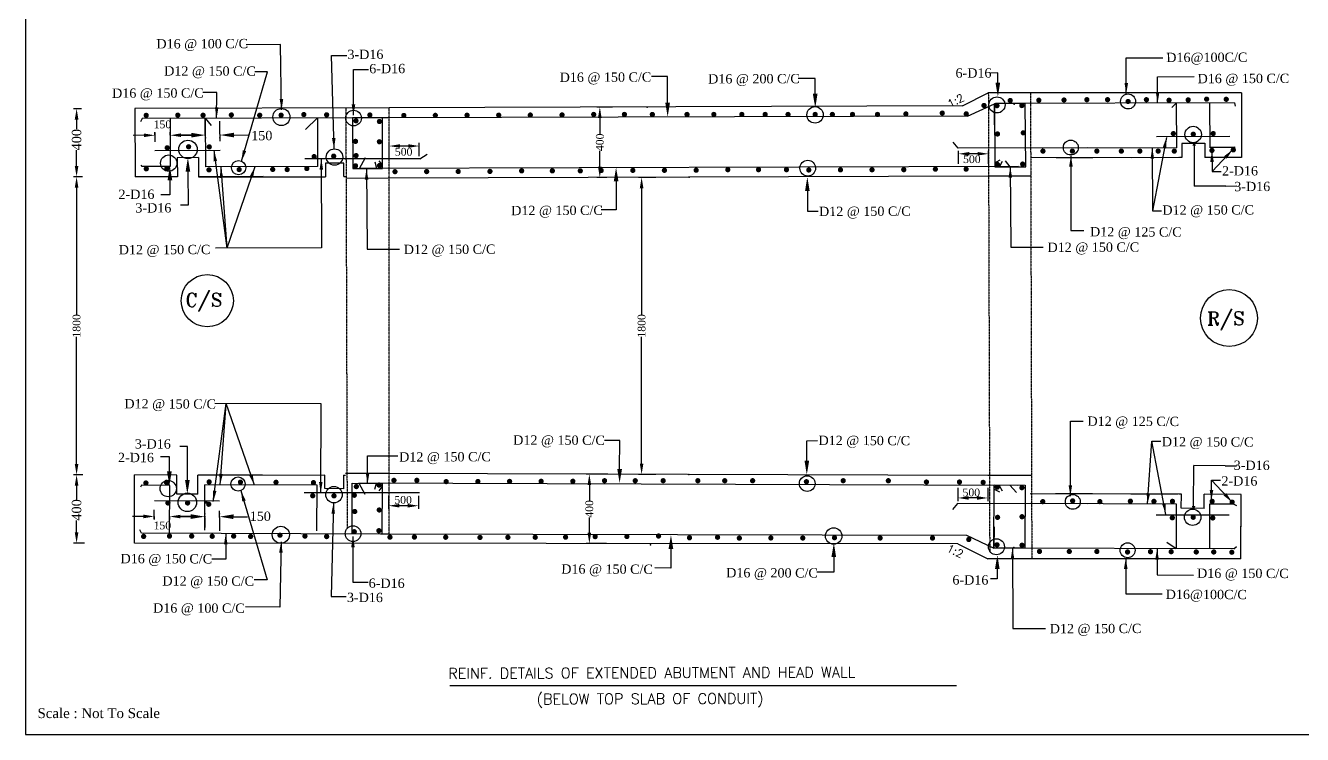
# Model space of a CAD drawing. Extents: x -298162 to 1078160, y -513173 to -216568.
# Drawn here: x 225857 to 267069, y -459717 to -436826 of the extents above; entities that cross this region are included whole.
import ezdxf
from ezdxf.enums import TextEntityAlignment as Align

# ---------------------------------------------------------------- set-up
doc = ezdxf.new("R2010")
doc.units = 0
doc.header["$MEASUREMENT"] = 0
doc.linetypes.add('DASHED', pattern=[0.75, 0.5, -0.25])
doc.layers.get('DEFPOINTS').update_dxf_attribs({"linetype": 'CONTINUOUS'})
doc.layers.add('Left Bank Profile', color=7, linetype='CONTINUOUS', lineweight=25)
doc.layers.add('LINE', color=7, linetype='CONTINUOUS')
doc.styles.add('BIG', font='ROMANT.SHX')
doc.styles.add('SMALL', font='ROMANS.SHX')
doc.styles.get("Standard").update_dxf_attribs({"font": 'times.ttf', "height": 250})
doc.dimstyles.new('3', dxfattribs={"dimtxt": 225, "dimasz": 350, "dimexe": 100, "dimexo": 25, "dimgap": 9, "dimtad": 0, "dimdec": 0, "dimzin": 0, "dimdsep": 46, "dimtxsty": 'Standard', "dimcen": 0, "dimclrt": 256, "dimadec": 0, "dimazin": 0, "dimtfac": 1, "dimtdec": 0, "dimtofl": 0, "dimtmove": 2, "dimatfit": 3, "dimfxl": 1, "dimtolj": 1, "dimtzin": 0, "dimarcsym": 0})

# ---------------------------------------------------------------- blocks, each defined once
blk = doc.blocks.new('*D792')
at = {"layer": 'DEFPOINTS', "color": 0, "lineweight": -2}
for p in [(230030, -440370), (230030, -440393), (230526, -440394)]:
    blk.add_point(p, dxfattribs=at)
at = {"layer": 'LINE', "color": 0, "lineweight": -2}
for p, q in [((229680, -440371), (229330, -440372)), ((230030, -440368), (230029, -440270)), ((230526, -440369), (230525, -440269)), ((230875, -440368), (231225, -440367))]:
    blk.add_line(p, q, dxfattribs=at)
for points in [[(229679, -440313), (229680, -440430), (230030, -440370)], [(230875, -440309), (230876, -440426), (230526, -440369)]]:
    blk.add_solid(points, dxfattribs=at)
at = {"layer": 'LINE', "insert": (230276, -440019), "char_height": 250, "attachment_point": 5, "rotation": 0.1783}
blk.add_mtext('\\A1;{\\C7;150}', dxfattribs=at)
blk = doc.blocks.new('*D793')
at = {"layer": 'DEFPOINTS', "color": 0, "lineweight": -2}
for p in [(237592, -440717), (237592, -441066), (238559, -441066)]:
    blk.add_point(p, dxfattribs=at)
at = {"layer": 'LINE', "color": 0, "lineweight": -2}
for p, q in [((237592, -441041), (237592, -440617)), ((238209, -440717), (237942, -440717)), ((238559, -441041), (238559, -440617))]:
    blk.add_line(p, q, dxfattribs=at)
for points in [[(237942, -440659), (237942, -440776), (237592, -440717)], [(238209, -440659), (238209, -440776), (238559, -440717)]]:
    blk.add_solid(points, dxfattribs=at)
at = {"layer": 'LINE', "insert": (238060, -440904), "char_height": 250, "attachment_point": 5}
blk.add_mtext('\\A1;500', dxfattribs=at)
blk = doc.blocks.new('*D794')
at = {"layer": 'DEFPOINTS', "color": 0, "lineweight": -2}
for p in [(255967, -440968), (255967, -441317), (256934, -441317)]:
    blk.add_point(p, dxfattribs=at)
at = {"layer": 'LINE', "color": 0, "lineweight": -2}
for p, q in [((255967, -441292), (255967, -440868)), ((256584, -440968), (256317, -440968)), ((256934, -441292), (256934, -440868))]:
    blk.add_line(p, q, dxfattribs=at)
for points in [[(256317, -440910), (256317, -441026), (255967, -440968)], [(256584, -440910), (256584, -441026), (256934, -440968)]]:
    blk.add_solid(points, dxfattribs=at)
at = {"layer": 'LINE', "insert": (256399, -441144), "char_height": 250, "attachment_point": 5}
blk.add_mtext('\\A1;500', dxfattribs=at)
blk = doc.blocks.new('*D795')
at = {"layer": 'DEFPOINTS', "color": 0, "lineweight": -2}
for p in [(230012, -452656), (230012, -452678), (230508, -452654)]:
    blk.add_point(p, dxfattribs=at)
at = {"layer": 'LINE', "color": 0, "lineweight": -2}
for p, q in [((229662, -452677), (229312, -452676)), ((230012, -452681), (230012, -452778)), ((230508, -452679), (230508, -452779)), ((230858, -452680), (231208, -452682))]:
    blk.add_line(p, q, dxfattribs=at)
for points in [[(229663, -452618), (229662, -452735), (230012, -452678)], [(230858, -452622), (230858, -452739), (230508, -452679)]]:
    blk.add_solid(points, dxfattribs=at)
at = {"layer": 'LINE', "insert": (230273, -452969), "char_height": 250, "attachment_point": 5, "rotation": 359.8217}
blk.add_mtext('\\A1;{\\C7;150}', dxfattribs=at)
blk = doc.blocks.new('*D796')
at = {"layer": 'DEFPOINTS', "color": 0, "lineweight": -2}
for p in [(237575, -451982), (238541, -451982), (237575, -452331)]:
    blk.add_point(p, dxfattribs=at)
at = {"layer": 'LINE', "color": 0, "lineweight": -2}
for p, q in [((237575, -452007), (237575, -452431)), ((238541, -452007), (238541, -452431)), ((238191, -452331), (237925, -452331))]:
    blk.add_line(p, q, dxfattribs=at)
for points in [[(237925, -452273), (237925, -452389), (237575, -452331)], [(238191, -452273), (238191, -452389), (238541, -452331)]]:
    blk.add_solid(points, dxfattribs=at)
at = {"layer": 'LINE', "insert": (238043, -452144), "char_height": 250, "attachment_point": 5}
blk.add_mtext('\\A1;500', dxfattribs=at)
blk = doc.blocks.new('*D797')
at = {"layer": 'DEFPOINTS', "color": 0, "lineweight": -2}
for p in [(255950, -451731), (255950, -452080), (256917, -451731)]:
    blk.add_point(p, dxfattribs=at)
at = {"layer": 'LINE', "color": 0, "lineweight": -2}
for p, q in [((255950, -451756), (255950, -452180)), ((256567, -452080), (256300, -452080)), ((256917, -451756), (256917, -452180))]:
    blk.add_line(p, q, dxfattribs=at)
for points in [[(256300, -452022), (256300, -452138), (255950, -452080)], [(256567, -452022), (256567, -452138), (256917, -452080)]]:
    blk.add_solid(points, dxfattribs=at)
at = {"layer": 'LINE', "insert": (256382, -451904), "char_height": 250, "attachment_point": 5}
blk.add_mtext('\\A1;500', dxfattribs=at)
blk = doc.blocks.new('*D812')
at = {"layer": 'DEFPOINTS', "color": 0, "lineweight": -2}
for p in [(246228, -441728), (245741, -451320), (246223, -451320)]:
    blk.add_point(p, dxfattribs=at)
at = {"layer": 'LINE', "color": 0, "lineweight": -2}
for p, q in [((246203, -441728), (245641, -441728)), ((245741, -442078), (245741, -446174)), ((245741, -450970), (245741, -446874)), ((246198, -451320), (245641, -451320))]:
    blk.add_line(p, q, dxfattribs=at)
for points in [[(245682, -442078), (245799, -442078), (245741, -441728)], [(245682, -450970), (245799, -450970), (245741, -451320)]]:
    blk.add_solid(points, dxfattribs=at)
at = {"layer": 'LINE', "insert": (245741, -446524), "char_height": 250, "attachment_point": 5, "rotation": 90}
blk.add_mtext('\\A1;1800', dxfattribs=at)
blk = doc.blocks.new('*D813')
at = {"layer": 'DEFPOINTS', "color": 0, "lineweight": -2}
for p in [(227724, -441714), (227505, -451335), (227724, -451335)]:
    blk.add_point(p, dxfattribs=at)
at = {"layer": 'LINE', "color": 0, "lineweight": -2}
for p, q in [((227699, -441714), (227405, -441714)), ((227505, -442064), (227505, -446174)), ((227505, -450985), (227505, -446874)), ((227699, -451335), (227405, -451335))]:
    blk.add_line(p, q, dxfattribs=at)
for points in [[(227446, -442064), (227563, -442064), (227505, -441714)], [(227446, -450985), (227563, -450985), (227505, -451335)]]:
    blk.add_solid(points, dxfattribs=at)
at = {"layer": 'LINE', "insert": (227505, -446524), "char_height": 250, "attachment_point": 5, "rotation": 90}
blk.add_mtext('\\A1;1800', dxfattribs=at)
blk = doc.blocks.new('*D815')
at = {"layer": 'DEFPOINTS', "color": 0, "lineweight": -2}
for p in [(227729, -451335), (227505, -453537), (227781, -453537)]:
    blk.add_point(p, dxfattribs=at)
at = {"layer": 'LINE', "color": 0, "lineweight": -2}
for p, q in [((227704, -451335), (227405, -451335)), ((227505, -451685), (227505, -452131)), ((227505, -453187), (227505, -452803)), ((227756, -453537), (227405, -453537))]:
    blk.add_line(p, q, dxfattribs=at)
for points in [[(227446, -451685), (227563, -451685), (227505, -451335)], [(227446, -453187), (227563, -453187), (227505, -453537)]]:
    blk.add_solid(points, dxfattribs=at)
at = {"layer": 'LINE', "insert": (227505, -452467), "char_height": 250, "attachment_point": 5, "rotation": 90}
blk.add_mtext('\\A1;{\\H1.222x;\\C7;400}', dxfattribs=at)
blk = doc.blocks.new('*D817')
at = {"layer": 'DEFPOINTS', "color": 0, "lineweight": -2}
for p in [(244675, -451315), (244054, -453551), (244628, -453551)]:
    blk.add_point(p, dxfattribs=at)
at = {"layer": 'LINE', "color": 0, "lineweight": -2}
for p, q in [((244650, -451315), (243954, -451315)), ((244054, -451665), (244054, -452157)), ((244054, -453201), (244054, -452710)), ((244603, -453551), (243954, -453551))]:
    blk.add_line(p, q, dxfattribs=at)
for points in [[(243996, -451665), (244113, -451665), (244054, -451315)], [(243996, -453201), (244113, -453201), (244054, -453551)]]:
    blk.add_solid(points, dxfattribs=at)
at = {"layer": 'LINE', "insert": (244054, -452433), "char_height": 250, "attachment_point": 5, "rotation": 90}
blk.add_mtext('\\A1;400', dxfattribs=at)
blk = doc.blocks.new('*D818')
at = {"layer": 'DEFPOINTS', "color": 0, "lineweight": -2}
for p in [(227687, -439511), (227505, -441708), (227710, -441708)]:
    blk.add_point(p, dxfattribs=at)
at = {"layer": 'LINE', "color": 0, "lineweight": -2}
for p, q in [((227662, -439511), (227405, -439511)), ((227505, -439861), (227505, -440178)), ((227505, -441358), (227505, -440849)), ((227685, -441708), (227405, -441708))]:
    blk.add_line(p, q, dxfattribs=at)
for points in [[(227446, -439861), (227563, -439861), (227505, -439511)], [(227446, -441358), (227563, -441358), (227505, -441708)]]:
    blk.add_solid(points, dxfattribs=at)
at = {"layer": 'LINE', "insert": (227505, -440513), "char_height": 250, "attachment_point": 5, "rotation": 90}
blk.add_mtext('\\A1;{\\H1.222x;\\C7;400}', dxfattribs=at)
blk = doc.blocks.new('*D820')
at = {"layer": 'DEFPOINTS', "color": 0, "lineweight": -2}
for p in [(244830, -439460), (244392, -441733), (244644, -441733)]:
    blk.add_point(p, dxfattribs=at)
at = {"layer": 'LINE', "color": 0, "lineweight": -2}
for p, q in [((244805, -439460), (244292, -439460)), ((244392, -439810), (244392, -440320)), ((244392, -441383), (244392, -440873)), ((244619, -441733), (244292, -441733))]:
    blk.add_line(p, q, dxfattribs=at)
for points in [[(244333, -439810), (244450, -439810), (244392, -439460)], [(244333, -441383), (244450, -441383), (244392, -441733)]]:
    blk.add_solid(points, dxfattribs=at)
at = {"layer": 'LINE', "insert": (244392, -440597), "char_height": 250, "attachment_point": 5, "rotation": 90}
blk.add_mtext('\\A1;400', dxfattribs=at)

msp = doc.modelspace()

# ---------------------------------------------------------------- linework, layer by layer
at = {"layer": 'LINE', "color": 0}
for p, q in [((234083.899, -437444.15), (232974.511, -437447.603)), ((246577.787, -438470.233), (246058.596, -438471.849)), ((246579.698, -439320.662), (246577.787, -438470.233)), ((257236.729, -438358.889), (257014.604, -438359.58)), ((257237.696, -438669.464), (257236.729, -438358.889)), ((251341.647, -438539.197), (250791.916, -438540.908)), ((251343.178, -439031.247), (251341.647, -438539.197)), ((256096.371, -439420.277), (256930.792, -439003.066)), ((265098.402, -439003.066), (256930.792, -439003.066)), ((264872.516, -439321.396), (257158.804, -439345.404)), ((265098.402, -439003.066), (265104.757, -441044.932)), ((265098.518, -439040.366), (265104.873, -441082.231)), ((237592.025, -439485.206), (229388.45, -439510.738)), ((229388.45, -439510.738), (229395.306, -441713.544)), ((256096.371, -439420.277), (237592.025, -439485.206)), ((256263.696, -439753.908), (257128.951, -439351.055)), ((257131.152, -440034.938), (257129.023, -439351.019)), ((263007.146, -439327.202), (262854.558, -439475.506)), ((263011.655, -440775.739), (263007.146, -439327.202)), ((264088.035, -440772.389), (264083.527, -439323.852)), ((237330.025, -439803.648), (229616.312, -439827.656)), ((230523.808, -439824.831), (230528.626, -441372.955)), ((231659.794, -440340.911), (231657.658, -439821.302)), ((231657.658, -439821.302), (231846.173, -440053.626)), ((231657.829, -439821.302), (231663.059, -441389.64)), ((232132.324, -440339.44), (232130.987, -439909.975)), ((235276.308, -439810.04), (234890.128, -440186.603)), ((235276.308, -439810.04), (235281.437, -441378.378)), ((237583.221, -439802.86), (237330.025, -439803.648)), ((256263.696, -439753.908), (237459.346, -439803.786)), ((230029.319, -440279.119), (230030.277, -440586.906)), ((231206.122, -440366.606), (230752.374, -440368.018)), ((232132.324, -440339.44), (232132.997, -440555.837)), ((232586.147, -440362.311), (233039.895, -440360.899)), ((264725.449, -440410.025), (262361.402, -440417.383)), ((232133.955, -440863.45), (230031.159, -440869.995)), ((255954.394, -440789.322), (255796.394, -440592.471)), ((260147.501, -440780.034), (255954.394, -440789.322)), ((263011.641, -440771.12), (258297.667, -440785.792)), ((263915.879, -440632.18), (263175.986, -440634.483)), ((263175.986, -440634.483), (263177.399, -441088.23)), ((263573.277, -440707.182), (263577.337, -442011.577)), ((263915.868, -440628.773), (263917.291, -441085.928)), ((264877.01, -440765.314), (264088.021, -440767.77)), ((264877.01, -440765.314), (264088.021, -440767.77)), ((230528.626, -441372.955), (229621.131, -441375.78)), ((231435.258, -441092.501), (230754.636, -441094.619)), ((230754.636, -441094.619), (230756.549, -441709.308)), ((231435.258, -441092.501), (231437.171, -441707.189)), ((235281.437, -441378.378), (231663.059, -441389.64)), ((238585.394, -441128.156), (234868.34, -441133.845)), ((236133.348, -441267.051), (235533.824, -441268.917)), ((235533.824, -441268.917), (235535.188, -441707.189)), ((236134.712, -441705.323), (236133.348, -441267.051)), ((236635.718, -441440.65), (236829.879, -441088.973)), ((257902.412, -441374.459), (236635.718, -441440.65)), ((237190.148, -441438.924), (237138.986, -441237.492)), ((237378.645, -441328.541), (237275.537, -441197.696)), ((238585.394, -441128.156), (238823.438, -440978.533)), ((257141.282, -441255.313), (257313.121, -441161.842)), ((257303.109, -441370.798), (257393.28, -441201.89)), ((257639.156, -441385.824), (257482.499, -441192.603)), ((263177.399, -441088.23), (258298.656, -441103.415)), ((260304.871, -441097.171), (259118.655, -441100.863)), ((260304.871, -441097.171), (259118.655, -441100.863)), ((260304.871, -441097.171), (260227.912, -441097.41)), ((260304.871, -441097.171), (260227.912, -441097.41)), ((263063.008, -441088.587), (261547.049, -441093.305)), ((263177.399, -441088.23), (263100.439, -441088.47)), ((263177.399, -441088.23), (263100.439, -441088.47)), ((265104.873, -441082.231), (263917.291, -441085.928)), ((265104.873, -441082.231), (263917.291, -441085.928)), ((265104.873, -441082.231), (263917.291, -441085.928)), ((230756.549, -441709.308), (229394.087, -441713.548)), ((231097.717, -441548.446), (231101.067, -442624.779)), ((233525.853, -441700.688), (231437.171, -441707.189)), ((231437.171, -441707.189), (235535.216, -441716.041)), ((236134.712, -441705.323), (236201.562, -441705.115)), ((237562.978, -441756.139), (236201.734, -441760.376)), ((256935.884, -441695.094), (237560.853, -441755.397)), ((258300.484, -441690.847), (256939.241, -441695.084)), ((264153.965, -441539.996), (264441.777, -441539.996)), ((230516.694, -441824.068), (230518.153, -442292.869)), ((244918.067, -441861.484), (244920.928, -442780.667)), ((251090.309, -442172.982), (251092.315, -442817.579)), ((264592.953, -442008.416), (264954.252, -442007.291)), ((230518.153, -442292.869), (230225.34, -442293.78)), ((231101.067, -442624.779), (230853.302, -442625.55)), ((244920.928, -442780.667), (244432.278, -442782.188)), ((251092.315, -442817.579), (251437.394, -442818.91)), ((262229.018, -442806.028), (262516.83, -442806.028)), ((231083.886, -450423.35), (230836.121, -450422.578)), ((231080.536, -451499.683), (231083.886, -450423.35)), ((245034.192, -450226.941), (244545.542, -450225.42)), ((245031.331, -451146.125), (245034.192, -450226.941)), ((251073.128, -450875.146), (251075.134, -450230.549)), ((251075.134, -450230.549), (251420.213, -450229.218)), ((262211.837, -450242.1), (262499.649, -450242.1)), ((230500.972, -450755.259), (230208.159, -450754.348)), ((230499.512, -451224.061), (230500.972, -450755.259)), ((263556.096, -452340.946), (263560.156, -451036.552)), ((264575.772, -451039.713), (264937.071, -451040.837)), ((229371.269, -453537.39), (229378.125, -451334.584)), ((230739.368, -451338.821), (229376.906, -451334.58)), ((230511.445, -451675.173), (229603.949, -451672.348)), ((230506.627, -453223.297), (230511.445, -451675.173)), ((230737.455, -451953.509), (230739.368, -451338.821)), ((231418.076, -451955.628), (231419.99, -451340.939)), ((231419.99, -451340.939), (235518.034, -451332.087)), ((233508.672, -451347.44), (231419.99, -451340.939)), ((231640.996, -453122.376), (231645.877, -451658.488)), ((235264.256, -451669.75), (231645.877, -451658.488)), ((235259.412, -453146.396), (235264.256, -451669.75)), ((235516.643, -451779.212), (235518.007, -451340.939)), ((236117.531, -451342.805), (236116.167, -451781.078)), ((236117.531, -451342.805), (236184.381, -451343.013)), ((237545.797, -451291.989), (236184.553, -451287.752)), ((257885.231, -451673.669), (236618.536, -451607.479)), ((236618.536, -451607.479), (236812.698, -451959.156)), ((237172.967, -451609.204), (237121.805, -451810.636)), ((256918.703, -451353.034), (237543.672, -451292.732)), ((258329.302, -451357.425), (256922.06, -451353.045)), ((257285.928, -451677.33), (257376.099, -451846.239)), ((257621.975, -451662.304), (257836.213, -451908.657)), ((264136.784, -451508.132), (264424.596, -451508.132)), ((231418.076, -451955.628), (230737.455, -451953.509)), ((238568.213, -451919.972), (234851.159, -451914.283)), ((236116.167, -451781.078), (235516.643, -451779.212)), ((237361.464, -451719.587), (237258.355, -451850.432)), ((257124.101, -451792.815), (257295.94, -451886.286)), ((263160.218, -451959.898), (258281.475, -451944.713)), ((260287.69, -451950.957), (259101.474, -451947.265)), ((260287.69, -451950.957), (259101.474, -451947.265)), ((260287.69, -451950.957), (260210.731, -451950.718)), ((260287.69, -451950.957), (260210.731, -451950.718)), ((263045.827, -451959.542), (261529.868, -451954.824)), ((263160.218, -451959.898), (263083.258, -451959.658)), ((263160.218, -451959.898), (263083.258, -451959.658)), ((263158.805, -452413.646), (263160.218, -451959.898)), ((263898.687, -452419.356), (263900.11, -451962.201)), ((265087.692, -451965.897), (263900.11, -451962.201)), ((265087.692, -451965.897), (263900.11, -451962.201)), ((265087.692, -451965.897), (263900.11, -451962.201)), ((265081.221, -454045.062), (265087.576, -452003.197)), ((265081.337, -454007.762), (265087.692, -451965.897)), ((230012.138, -452769.009), (230013.096, -452461.222)), ((232116.774, -452184.678), (230013.977, -452178.134)), ((232115.143, -452708.688), (232115.816, -452492.292)), ((255937.213, -452258.806), (255779.213, -452455.657)), ((260130.319, -452268.094), (255937.213, -452258.806)), ((262994.459, -452277.008), (258280.486, -452262.337)), ((262994.474, -452272.39), (262989.965, -453720.927)), ((263898.698, -452415.948), (263158.805, -452413.646)), ((264070.854, -452275.74), (264066.345, -453724.277)), ((264859.829, -452282.814), (264070.839, -452280.359)), ((264859.829, -452282.814), (264070.839, -452280.359)), ((264859.829, -452282.814), (264943.518, -452326.404)), ((231188.941, -452681.522), (230735.193, -452680.11)), ((231642.613, -452707.218), (231641.277, -453032.231)), ((232115.143, -452708.688), (232113.806, -453138.153)), ((232568.966, -452685.818), (233022.714, -452687.23)), ((264708.268, -452638.103), (262344.221, -452630.746)), ((237312.844, -453244.481), (229599.131, -453220.473)), ((237566.04, -453245.269), (237312.844, -453244.481)), ((256232.41, -453287.654), (237566.04, -453245.269)), ((256229.927, -453286.498), (257111.77, -453697.073)), ((257113.971, -453013.191), (257111.842, -453697.109)), ((255949.333, -453562.923), (229371.269, -453537.39)), ((246686.392, -453728.393), (246684.48, -454342.481)), ((255948.235, -453562.374), (256913.611, -454045.062)), ((264855.335, -453726.732), (257141.623, -453702.724)), ((262989.965, -453720.927), (262689.697, -453518.345)), ((251943.257, -453988.804), (251941.726, -454480.853)), ((265081.221, -454045.062), (256913.611, -454045.062)), ((246684.48, -454342.481), (246165.29, -454340.865)), ((251941.726, -454480.853), (251391.995, -454479.142)), ((257220.515, -454378.665), (257219.548, -454689.239)), ((257219.548, -454689.239), (256997.423, -454688.548)), ((234066.718, -455603.978), (232957.329, -455600.526)), ((239553.304, -458137.692), (255905.445, -458137.692))]:
    msp.add_line(p, q, dxfattribs=at)
at = {"layer": 'LINE', "color": 0, "linetype": 'DASHED', "ltscale": 3}
for p, q in [((256930.865, -439003.066), (256975.44, -453814.477)), ((258292.185, -439024.25), (258332.898, -454045.062)), ((236194.667, -439489.555), (236236.919, -453065.04)), ((237592.025, -453245.338), (237592.025, -439485.206))]:
    msp.add_line(p, q, dxfattribs=at)
at = {"layer": 'LINE', "color": 0, "linetype": 'ByBlock', "lineweight": -2}
for p, q in [((264872.516, -439321.396), (264901.716, -439428.103)), ((229616.312, -439827.656), (229563.523, -439932.385)), ((264877.01, -440765.314), (264899.136, -440738.49)), ((229621.131, -441375.78), (229586.939, -441330.465)), ((229603.949, -451672.348), (229568.021, -451732.312)), ((229599.131, -453220.473), (229547.338, -453112.561)), ((264855.335, -453726.732), (264942.259, -453643.308))]:
    msp.add_line(p, q, dxfattribs=at)
at = {"layer": 'LINE', "color": 0}
for points in [[(225857.065, -459716.504), (286362.265, -459716.504), (286362.265, -416930.684), (225857.065, -416930.684)], [(258123.949, -439347.922), (257129.023, -439351.019), (257141.693, -441387.372), (258136.619, -441384.276)], [(237373.899, -439803.529), (236413.282, -439806.519), (236418.37, -441441.326), (237378.987, -441438.336)], [(237356.717, -453244.599), (236396.101, -453241.61), (236401.189, -451606.802), (237361.806, -451609.792)], [(258106.767, -453700.206), (257111.842, -453697.109), (257124.512, -451660.756), (258119.437, -451663.853)]]:
    msp.add_lwpolyline(points, close=True, dxfattribs=at)
for points, const_width in [([(257595.626, -439247.521, 1), (257679.812, -439247.521, 1)], 84.186), ([(258518.301, -439237.471, 1), (258602.487, -439237.471, 1)], 84.186), ([(259331.301, -439231.471, 1), (259415.487, -439231.471, 1)], 84.186), ([(260069.301, -439220.471, 1), (260153.487, -439220.471, 1)], 84.186), ([(260738.301, -439220.471, 1), (260822.487, -439220.471, 1)], 84.186), ([(261399.764, -439277.847, 1), (261483.95, -439277.847, 1)], 84.186), ([(261990.301, -439220.471, 1), (262074.487, -439220.471, 1)], 84.186), ([(262722.301, -439237.471, 1), (262806.487, -439237.471, 1)], 84.186), ([(263339.301, -439226.471, 1), (263423.487, -439226.471, 1)], 84.186), ([(263933.301, -439203.471, 1), (264017.487, -439203.471, 1)], 84.186), ([(264568.301, -439208.471, 1), (264652.487, -439208.471, 1)], 84.186), ([(229709.299, -439727.24, 1), (229793.485, -439727.24, 1)], 84.186), ([(230729.299, -439720.24, 1), (230813.485, -439720.24, 1)], 84.186), ([(231544.299, -439724.24, 1), (231628.485, -439724.24, 1)], 84.186), ([(232457.299, -439714.24, 1), (232541.485, -439714.24, 1)], 84.186), ([(233372.299, -439724.24, 1), (233456.485, -439724.24, 1)], 84.186), ([(234063.299, -439720.24, 1), (234147.485, -439720.24, 1)], 84.186), ([(234797.299, -439700.24, 1), (234881.485, -439700.24, 1)], 84.186), ([(235532.299, -439710.24, 1), (235616.485, -439710.24, 1)], 84.186), ([(236927.661, -439715.905, 1), (237011.847, -439715.905, 1)], 84.186), ([(238023.375, -439729.512, 1), (238107.561, -439729.512, 1)], 84.186), ([(238089.666, -439752.078, -1), (238044.291, -439752.219, -1)], 45.375), ([(239041.002, -439726.801, 1), (239125.188, -439726.801, 1)], 84.186), ([(239110.598, -439748.901, -1), (239065.223, -439749.042, -1)], 45.375), ([(240065.359, -439723.149, 1), (240149.544, -439723.149, 1)], 84.186), ([(240131.531, -439745.723, -1), (240086.156, -439745.864, -1)], 45.375), ([(241087.612, -439719.929, 1), (241171.798, -439719.929, 1)], 84.186), ([(241152.463, -439742.546, -1), (241107.089, -439742.687, -1)], 45.375), ([(242106.187, -439716.881, 1), (242190.373, -439716.881, 1)], 84.186), ([(242173.396, -439739.368, -1), (242128.021, -439739.509, -1)], 45.375), ([(243130.48, -439713.593, 1), (243214.666, -439713.593, 1)], 84.186), ([(243194.328, -439736.19, -1), (243148.954, -439736.332, -1)], 45.375), ([(244152.41, -439696.999, 1), (244236.595, -439696.999, 1)], 84.186), ([(244225.166, -439718.168, -1), (244179.791, -439718.309, -1)], 45.375), ([(245143.977, -439696.999, 1), (245228.163, -439696.999, 1)], 84.186), ([(246044.977, -439696.999, 1), (246129.163, -439696.999, 1)], 84.186), ([(247163.977, -439696.999, 1), (247248.163, -439696.999, 1)], 84.186), ([(248030.977, -439696.999, 1), (248115.163, -439696.999, 1)], 84.186), ([(248931.977, -439696.999, 1), (249016.163, -439696.999, 1)], 84.186), ([(249686.977, -439696.999, 1), (249771.163, -439696.999, 1)], 84.186), ([(250424.977, -439696.999, 1), (250509.163, -439696.999, 1)], 84.186), ([(251300.977, -439696.999, 1), (251385.163, -439696.999, 1)], 84.186), ([(251855.977, -439696.999, 1), (251940.163, -439696.999, 1)], 84.186), ([(252504.977, -439696.999, 1), (252589.163, -439696.999, 1)], 84.186), ([(253311.977, -439696.999, 1), (253396.163, -439696.999, 1)], 84.186), ([(254228.06, -439679.389, 1), (254312.246, -439679.389, 1)], 84.186), ([(254292.911, -439702.006, -1), (254247.537, -439702.147, -1)], 45.375), ([(255401.179, -439654.015, 1), (255485.364, -439654.015, 1)], 84.186), ([(255466.03, -439676.632, -1), (255420.655, -439676.773, -1)], 45.375), ([(256176.171, -439678.609, 1), (256260.357, -439678.609, 1)], 84.186), ([(256232.551, -439667.395, -1), (256187.177, -439667.536, -1)], 45.375), ([(256749.058, -439407.97, 1), (256833.244, -439407.97, 1)], 84.186), ([(256813.909, -439430.587, -1), (256768.535, -439430.728, -1)], 45.375), ([(257168.165, -439414.183, 1), (257252.351, -439414.183, 1)], 84.186), ([(257232.875, -439391.425, -1), (257187.5, -439391.566, -1)], 45.375), ([(257969.31, -439410.894, 1), (258053.496, -439410.894, 1)], 84.186), ([(258039.977, -439388.913, -1), (257994.603, -439389.054, -1)], 45.375), ([(236479.299, -439901.24, 1), (236563.485, -439901.24, 1)], 84.186), ([(237236.742, -439926.492, 1), (237320.927, -439926.492, 1)], 84.186), ([(236465.301, -440566.471, 1), (236549.487, -440566.471, 1)], 84.186), ([(237236.301, -440579.471, 1), (237320.487, -440579.471, 1)], 84.186), ([(257186.301, -440327.471, 1), (257270.487, -440327.471, 1)], 84.186), ([(258016.281, -440291.415, 1), (258100.467, -440291.415, 1)], 84.186), ([(262860.28, -440317.049, 1), (262944.466, -440317.049, 1)], 84.186), ([(263502.97, -440335.286, 1), (263587.155, -440335.286, 1)], 84.186), ([(263565.144, -440357.753, -1), (263519.77, -440357.894, -1)], 45.375), ([(264147.301, -440314.471, 1), (264231.487, -440314.471, 1)], 84.186), ([(230387.334, -440774.314, 1), (230471.519, -440774.314, 1)], 84.186), ([(231077.456, -440741.007, 1), (231161.641, -440741.007, 1)], 84.186), ([(231744.299, -440745.24, 1), (231828.485, -440745.24, 1)], 84.186), ([(235760.779, -441043.81, 1), (235844.964, -441043.81, 1)], 84.186), ([(236481.299, -441027.24, 1), (236565.485, -441027.24, 1)], 84.186), ([(258650.956, -440881.274, 1), (258735.142, -440881.274, 1)], 84.186), ([(258705.592, -440839.737, -1), (258660.217, -440839.878, -1)], 45.375), ([(259601.301, -440881.274, 1), (259685.487, -440881.274, 1)], 84.186), ([(260390.301, -440881.274, 1), (260474.487, -440881.274, 1)], 84.186), ([(261182.301, -440881.274, 1), (261266.487, -440881.274, 1)], 84.186), ([(261777.301, -440881.274, 1), (261861.487, -440881.274, 1)], 84.186), ([(262371.301, -440881.274, 1), (262455.487, -440881.274, 1)], 84.186), ([(262890.301, -440881.274, 1), (262974.487, -440881.274, 1)], 84.186), ([(264106.014, -440858.231, 1), (264190.199, -440858.231, 1)], 84.186), ([(264170.794, -440858.16, -1), (264125.419, -440858.301, -1)], 45.375), ([(264795.888, -440841.867, 1), (264880.074, -440841.867, 1)], 84.186), ([(264860.669, -440819.109, -1), (264815.294, -440819.25, -1)], 45.375), ([(229712.222, -441453.413, 1), (229796.407, -441453.413, 1)], 84.186), ([(230381.044, -441431.526, 1), (230465.23, -441431.526, 1)], 84.186), ([(230502.346, -441411.253, -1), (230456.971, -441411.395, -1)], 45.375), ([(234893.932, -441443.467, 1), (234978.117, -441443.467, 1)], 84.186), ([(234990.781, -441420.229, -1), (234945.406, -441420.371, -1)], 45.375), ([(235128.773, -441057.292, 1), (235212.959, -441057.292, 1)], 84.186), ([(235231.464, -441076.768, -1), (235186.089, -441076.909, -1)], 45.375), ([(235852.149, -441057.619, -1), (235806.774, -441057.761, -1)], 45.375), ([(236465.301, -441357.471, 1), (236549.487, -441357.471, 1)], 84.186), ([(237240.301, -441346.471, 1), (237324.487, -441346.471, 1)], 84.186), ([(255180.96, -441464.364, 1), (255265.146, -441464.364, 1)], 84.186), ([(256172.528, -441464.364, 1), (256256.714, -441464.364, 1)], 84.186), ([(257183.829, -441312.959, 1), (257268.015, -441312.959, 1)], 84.186), ([(257244.99, -441335.285, -1), (257199.615, -441335.426, -1)], 45.375), ([(257997.206, -441299.97, 1), (258081.391, -441299.97, 1)], 84.186), ([(258057.082, -441322.051, -1), (258011.708, -441322.192, -1)], 45.375), ([(231736.299, -441486.24, 1), (231820.485, -441486.24, 1)], 84.186), ([(232710.299, -441477.24, 1), (232794.485, -441477.24, 1)], 84.186), ([(233791.579, -441470.987, 1), (233875.765, -441470.987, 1)], 84.186), ([(234258.086, -441477.206, 1), (234342.272, -441477.206, 1)], 84.186), ([(237738.909, -441545.514, 1), (237823.095, -441545.514, 1)], 84.186), ([(237805.081, -441568.088, -1), (237759.706, -441568.229, -1)], 45.375), ([(238761.163, -441542.294, 1), (238845.349, -441542.294, 1)], 84.186), ([(238826.014, -441564.91, -1), (238780.639, -441565.052, -1)], 45.375), ([(239779.737, -441539.246, 1), (239863.923, -441539.246, 1)], 84.186), ([(239846.946, -441561.733, -1), (239801.572, -441561.874, -1)], 45.375), ([(240804.03, -441535.957, 1), (240888.216, -441535.957, 1)], 84.186), ([(240867.879, -441558.555, -1), (240822.504, -441558.696, -1)], 45.375), ([(241825.96, -441519.364, 1), (241910.146, -441519.364, 1)], 84.186), ([(241898.716, -441540.533, -1), (241853.342, -441540.674, -1)], 45.375), ([(242817.528, -441519.364, 1), (242901.714, -441519.364, 1)], 84.186), ([(242875.777, -441461.685, -1), (242830.402, -441461.826, -1)], 45.375), ([(243718.528, -441519.364, 1), (243802.714, -441519.364, 1)], 84.186), ([(244393.909, -441507.514, 1), (244478.095, -441507.514, 1)], 84.186), ([(244460.081, -441530.088, -1), (244414.706, -441530.229, -1)], 45.375), ([(245416.163, -441504.294, 1), (245500.349, -441504.294, 1)], 84.186), ([(245481.014, -441526.91, -1), (245435.639, -441527.052, -1)], 45.375), ([(246434.737, -441501.246, 1), (246518.923, -441501.246, 1)], 84.186), ([(246501.946, -441523.733, -1), (246456.572, -441523.874, -1)], 45.375), ([(247459.03, -441497.957, 1), (247543.216, -441497.957, 1)], 84.186), ([(247522.879, -441520.555, -1), (247477.504, -441520.696, -1)], 45.375), ([(248480.96, -441481.364, 1), (248565.146, -441481.364, 1)], 84.186), ([(248553.716, -441502.533, -1), (248508.342, -441502.674, -1)], 45.375), ([(249472.528, -441481.364, 1), (249556.714, -441481.364, 1)], 84.186), ([(250373.528, -441481.364, 1), (250457.714, -441481.364, 1)], 84.186), ([(251093.909, -441490.514, 1), (251178.095, -441490.514, 1)], 84.186), ([(251160.081, -441513.088, -1), (251114.706, -441513.229, -1)], 45.375), ([(252116.163, -441487.294, 1), (252200.349, -441487.294, 1)], 84.186), ([(252181.014, -441509.91, -1), (252135.639, -441510.052, -1)], 45.375), ([(253134.737, -441484.246, 1), (253218.923, -441484.246, 1)], 84.186), ([(253201.946, -441506.733, -1), (253156.572, -441506.874, -1)], 45.375), ([(254159.03, -441480.957, 1), (254243.216, -441480.957, 1)], 84.186), ([(254222.879, -441503.555, -1), (254177.504, -441503.696, -1)], 45.375), ([(255253.716, -441485.533, -1), (255208.342, -441485.674, -1)], 45.375), ([(229700.88, -451596.877, 1), (229785.066, -451596.877, 1)], 84.186), ([(230361.486, -451574.988, 1), (230445.671, -451574.988, 1)], 84.186), ([(230485.165, -451636.875, 1), (230439.79, -451636.734, 1)], 45.375), ([(231740.777, -451560.989, 1), (231824.963, -451560.989, 1)], 84.186), ([(232751.909, -451570.514, 1), (232836.095, -451570.514, 1)], 84.186), ([(233898.909, -451574.514, 1), (233983.095, -451574.514, 1)], 84.186), ([(235106.909, -451584.514, 1), (235191.095, -451584.514, 1)], 84.186), ([(236492.301, -451712.471, 1), (236576.487, -451712.471, 1)], 84.186), ([(237223.383, -451663.11, 1), (237307.569, -451663.11, 1)], 84.186), ([(237295.86, -451641.839, 1), (237250.486, -451641.697, 1)], 45.375), ([(237705.486, -451510.988, 1), (237789.671, -451510.988, 1)], 84.186), ([(238444.486, -451510.988, 1), (238528.671, -451510.988, 1)], 84.186), ([(239390.777, -451553.093, 1), (239474.963, -451553.093, 1)], 84.186), ([(239455.487, -451575.851, 1), (239410.112, -451575.71, 1)], 45.375), ([(239460.373, -451575.193, -1), (239414.998, -451575.335, -1)], 45.375), ([(240415.134, -451549.442, 1), (240499.319, -451549.442, 1)], 84.186), ([(240481.306, -451572.016, -1), (240435.931, -451572.157, -1)], 45.375), ([(241437.387, -451546.221, 1), (241521.573, -451546.221, 1)], 84.186), ([(241502.238, -451568.838, -1), (241456.864, -451568.979, -1)], 45.375), ([(242455.962, -451543.174, 1), (242540.148, -451543.174, 1)], 84.186), ([(242523.171, -451565.661, -1), (242477.796, -451565.802, -1)], 45.375), ([(243480.255, -451539.885, 1), (243564.441, -451539.885, 1)], 84.186), ([(243544.103, -451562.483, -1), (243498.729, -451562.624, -1)], 45.375), ([(244502.185, -451523.292, 1), (244586.37, -451523.292, 1)], 84.186), ([(244574.941, -451544.46, -1), (244529.566, -451544.602, -1)], 45.375), ([(245493.752, -451523.292, 1), (245577.938, -451523.292, 1)], 84.186), ([(246394.752, -451523.292, 1), (246478.938, -451523.292, 1)], 84.186), ([(247513.752, -451523.292, 1), (247597.938, -451523.292, 1)], 84.186), ([(248380.752, -451523.292, 1), (248464.938, -451523.292, 1)], 84.186), ([(249281.752, -451523.292, 1), (249365.938, -451523.292, 1)], 84.186), ([(251017.305, -451555.611, 1), (251101.491, -451555.611, 1)], 84.186), ([(252205.752, -451523.292, 1), (252289.938, -451523.292, 1)], 84.186), ([(253661.752, -451523.292, 1), (253745.938, -451523.292, 1)], 84.186), ([(254890.301, -451566.471, 1), (254974.487, -451566.471, 1)], 84.186), ([(255957.301, -451566.471, 1), (256041.487, -451566.471, 1)], 84.186), ([(256721.301, -451577.471, 1), (256805.487, -451577.471, 1)], 84.186), ([(257176.102, -451731.314, 1), (257260.288, -451731.314, 1)], 84.186), ([(257227.809, -451712.843, 1), (257182.434, -451712.702, 1)], 45.375), ([(257973.937, -451748.663, 1), (258058.123, -451748.663, 1)], 84.186), ([(258039.901, -451726.077, 1), (257994.526, -451725.936, 1)], 45.375), ([(235084.301, -452009.471, 1), (235168.487, -452009.471, 1)], 84.186), ([(235770.291, -452013.126, 1), (235854.477, -452013.126, 1)], 84.186), ([(235834.968, -451990.509, 1), (235789.593, -451990.368, 1)], 45.375), ([(236425.373, -451992.55, 1), (236509.559, -451992.55, 1)], 84.186), ([(236472.394, -451978.502, 1), (236427.019, -451978.361, 1)], 45.375), ([(259609.301, -452174.471, 1), (259693.487, -452174.471, 1)], 84.186), ([(230411.045, -452241.783, 1), (230495.231, -452241.783, 1)], 84.186), ([(230498.837, -452227.786, 1), (230453.462, -452227.645, 1)], 45.375), ([(231045.603, -452241.974, 1), (231129.789, -452241.974, 1)], 84.186), ([(231103.783, -452221.921, 1), (231058.408, -452221.78, 1)], 45.375), ([(231716.46, -452223.828, 1), (231671.085, -452223.687, 1)], 45.375), ([(231728.486, -452282.988, 1), (231812.671, -452282.988, 1)], 84.186), ([(236440.301, -452518.471, 1), (236524.487, -452518.471, 1)], 84.186), ([(237232.301, -452468.471, 1), (237316.487, -452468.471, 1)], 84.186), ([(258644.412, -452199.218, 1), (258728.597, -452199.218, 1)], 84.186), ([(258688.411, -452208.391, 1), (258643.036, -452208.25, 1)], 45.375), ([(260489.301, -452197.471, 1), (260573.487, -452197.471, 1)], 84.186), ([(261474.301, -452184.471, 1), (261558.487, -452184.471, 1)], 84.186), ([(262234.301, -452189.471, 1), (262318.487, -452189.471, 1)], 84.186), ([(262831.301, -452189.471, 1), (262915.487, -452189.471, 1)], 84.186), ([(264111.52, -452189.898, 1), (264195.706, -452189.898, 1)], 84.186), ([(264153.613, -452189.968, 1), (264108.238, -452189.827, 1)], 45.375), ([(264759.716, -452216.537, 1), (264843.901, -452216.537, 1)], 84.186), ([(264843.487, -452229.019, 1), (264798.113, -452228.878, 1)], 45.375), ([(257187.738, -452706.565, 1), (257271.923, -452706.565, 1)], 84.186), ([(257975.738, -452685.565, 1), (258059.923, -452685.565, 1)], 84.186), ([(262827.301, -452719.471, 1), (262911.487, -452719.471, 1)], 84.186), ([(263501.653, -452703.48, 1), (263585.838, -452703.48, 1)], 84.186), ([(263547.963, -452690.375, 1), (263502.588, -452690.234, 1)], 45.375), ([(264133.301, -452725.471, 1), (264217.487, -452725.471, 1)], 84.186), ([(229626.486, -453321.988, 1), (229710.671, -453321.988, 1)], 84.186), ([(230461.486, -453311.988, 1), (230545.671, -453311.988, 1)], 84.186), ([(231177.486, -453311.988, 1), (231261.671, -453311.988, 1)], 84.186), ([(231840.486, -453316.988, 1), (231924.671, -453316.988, 1)], 84.186), ([(232531.486, -453311.988, 1), (232615.671, -453311.988, 1)], 84.186), ([(233079.486, -453321.988, 1), (233163.671, -453321.988, 1)], 84.186), ([(234027.255, -453283.276, 1), (234111.44, -453283.276, 1)], 84.186), ([(234077.765, -453270.563, 1), (234032.39, -453270.422, 1)], 45.375), ([(234832.486, -453311.988, 1), (234916.671, -453311.988, 1)], 84.186), ([(235533.486, -453326.988, 1), (235617.671, -453326.988, 1)], 84.186), ([(236424.797, -453170.092, 1), (236508.983, -453170.092, 1)], 84.186), ([(236480.534, -453188.944, 1), (236435.159, -453188.803, 1)], 45.375), ([(237220.704, -453137.207, 1), (237304.889, -453137.207, 1)], 84.186), ([(237575.962, -453346.164, 1), (237660.148, -453346.164, 1)], 84.186), ([(238365.992, -453343.798, 1), (238450.178, -453343.798, 1)], 84.186), ([(239376.236, -453348.706, 1), (239460.422, -453348.706, 1)], 84.186), ([(240482.236, -453355.706, 1), (240566.422, -453355.706, 1)], 84.186), ([(241383.236, -453351.706, 1), (241467.422, -453351.706, 1)], 84.186), ([(242265.236, -453348.706, 1), (242349.422, -453348.706, 1)], 84.186), ([(243244.236, -453344.706, 1), (243328.422, -453344.706, 1)], 84.186), ([(244199.566, -453328.465, 1), (244283.752, -453328.465, 1)], 84.186), ([(244266.775, -453350.952, -1), (244221.401, -453351.093, -1)], 45.375), ([(245223.859, -453325.177, 1), (245308.045, -453325.177, 1)], 84.186), ([(245287.708, -453347.774, -1), (245242.333, -453347.916, -1)], 45.375), ([(246245.789, -453308.583, 1), (246329.975, -453308.583, 1)], 84.186), ([(246318.546, -453329.752, -1), (246273.171, -453329.893, -1)], 45.375), ([(247243.12, -453366.156, 1), (247327.306, -453366.156, 1)], 84.186), ([(248149.879, -453348.885, 1), (248234.064, -453348.885, 1)], 84.186), ([(248852.979, -453375.306, 1), (248937.165, -453375.306, 1)], 84.186), ([(249869.47, -453372.084, 1), (249953.656, -453372.084, 1)], 84.186), ([(250899.566, -453374.794, 1), (250983.752, -453374.794, 1)], 84.186), ([(251923.859, -453365.028, 1), (252008.045, -453365.028, 1)], 84.186), ([(253396.14, -453374.794, 1), (253480.326, -453374.794, 1)], 84.186), ([(255087.112, -453374.794, 1), (255171.298, -453374.794, 1)], 84.186), ([(256257.229, -453420.435, 1), (256341.414, -453420.435, 1)], 84.186), ([(257170.738, -453591.565, 1), (257254.923, -453591.565, 1)], 84.186), ([(257977.738, -453606.565, 1), (258061.923, -453606.565, 1)], 84.186), ([(258540.301, -453808.471, 1), (258624.487, -453808.471, 1)], 84.186), ([(259502.301, -453808.471, 1), (259586.487, -453808.471, 1)], 84.186), ([(260392.301, -453808.471, 1), (260476.487, -453808.471, 1)], 84.186), ([(261383.301, -453825.471, 1), (261467.487, -453825.471, 1)], 84.186), ([(262121.301, -453816.471, 1), (262205.487, -453816.471, 1)], 84.186), ([(262790.301, -453816.471, 1), (262874.487, -453816.471, 1)], 84.186), ([(263600.301, -453824.471, 1), (263684.487, -453824.471, 1)], 84.186), ([(264163.301, -453824.471, 1), (264247.487, -453824.471, 1)], 84.186), ([(264746.301, -453832.471, 1), (264830.487, -453832.471, 1)], 84.186)]:
    msp.add_lwpolyline(points, format="xyb", close=True, dxfattribs=dict(at, const_width=const_width))
for points in [[(264592.953, -442008.416), (264592.953, -442008.416), (263577.337, -442011.577)], [(264575.772, -451039.713), (264575.772, -451039.713), (263560.156, -451036.552)]]:
    msp.add_lwpolyline(points, dxfattribs=at)
for centre, radius in [((257210.188, -439391.496), 259.029), ((261441.857, -439277.847), 241.39), ((234113.982, -439780.224), 274.851), ((236443.879, -439815.182), 253.394), ((251339.102, -439710.841), 265.06), ((263542.284, -440344.956), 265.572), ((231098.277, -440826.278), 298.79), ((259593.155, -440766.108), 240.19), ((235829.086, -441074.147), 264.322), ((230479.218, -441269.818), 263.596), ((232733.494, -441416.226), 229.49), ((251102.793, -441432.099), 253.465), ((231722.339, -445711.388), 842.764), ((264701.732, -446272.561), 918.613), ((230462.037, -451778.31), 263.596), ((232716.313, -451631.902), 229.49), ((251085.612, -451616.03), 253.465), ((231081.095, -452221.851), 298.79), ((235811.905, -451973.982), 264.322), ((259658.059, -452206.826), 240.19), ((263525.102, -452703.172), 265.572), ((234096.8, -453267.905), 274.851), ((236426.698, -453232.947), 253.394), ((251939.181, -453309.21), 265.06), ((257193.006, -453656.633), 259.029), ((261424.676, -453770.282), 241.39)]:
    msp.add_circle(centre, radius, dxfattribs=at)
for p in [(245917.497, -439459.834), (257767.454, -439363.606), (231659.87, -440365.194), (231660.148, -440454.347), (232132.677, -440452.877), (247276.85, -441725.157), (247259.669, -451322.972), (231642.689, -452682.935), (231642.966, -452593.781), (232115.496, -452595.252), (246024.19, -453589.22), (257750.273, -453684.522)]:
    msp.add_point(p, dxfattribs=at)
for points in [[(257162.071, -438669.699), (257313.321, -438669.228), (257239.108, -439123.212)], [(246504.073, -439320.897), (246655.323, -439320.426), (246581.11, -439774.409)], [(251267.554, -439031.482), (251418.803, -439031.011), (251344.59, -439484.995)], [(231205.887, -440290.981), (231206.358, -440442.231), (231659.87, -440365.194)], [(232585.912, -440286.686), (232586.383, -440437.935), (232132.399, -440363.723)], [(263514.944, -440707.364), (263572.883, -440580.388), (263631.61, -440707.001)], [(230592.318, -441823.832), (230441.069, -441824.303), (230515.281, -441370.32)], [(231173.342, -441548.21), (231022.093, -441548.681), (231096.305, -441094.698)], [(244993.692, -441861.248), (244842.442, -441861.719), (244916.655, -441407.736)], [(251165.934, -442172.747), (251014.685, -442173.217), (251088.897, -441719.234)], [(230575.137, -451224.296), (230423.888, -451223.825), (230498.1, -451677.808)], [(245106.956, -451146.36), (244955.707, -451145.889), (245029.919, -451599.872)], [(251148.753, -450875.382), (250997.503, -450874.911), (251071.716, -451328.894)], [(231156.161, -451499.918), (231004.912, -451499.447), (231079.124, -451953.431)], [(263497.763, -452340.765), (263555.701, -452467.74), (263614.429, -452341.128)], [(231188.706, -452757.147), (231189.176, -452605.898), (231642.689, -452682.935)], [(232568.731, -452761.442), (232569.201, -452610.193), (232115.218, -452684.405)], [(246610.767, -453728.158), (246762.016, -453728.628), (246687.804, -453274.645)], [(251867.633, -453988.569), (252018.882, -453989.039), (251944.67, -453535.056)], [(257144.89, -454378.429), (257296.139, -454378.9), (257221.927, -453924.917)]]:
    msp.add_solid(points, dxfattribs=at)

# ---------------------------------------------------------------- texts
at = {"layer": 'Left Bank Profile', "color": 0, "insert": (228219.769, -459194.124), "char_height": 318.39994, "width": 23569.93777, "attachment_point": 8}
msp.add_mtext('{\\fTimes New Roman|b0|i0|c0|p18;Scale : Not To Scale}', dxfattribs=at)
msp.add_mtext('{\\fTimes New Roman|b0|i0|c0|p18;Scale : Not To Scale}', dxfattribs=at)
at = {"layer": 'LINE', "color": 0}
for s, rotation, p in [('D16 @ 100 C/C', 0.1783266, (230080.526, -437567.607)), (' 3-D16', 0.1783266, (236133.751, -437909.196)), (' 6-D16', 0.1783266, (236836.052, -438368.826)), ('D16@100C/C', 0.1783266, (262673.772, -438007.407)), ('D12 @ 150 C/C', 359.8216734, (230331.636, -438440.471)), ('D16 @ 150 C/C', 0.1783266, (243095.506, -438647.757)), ('D16 @ 200 C/C', 0.1783266, (247888.681, -438699.326)), (' 6-D16', 0.1783266, (255759.008, -438510.761)), ('D16 @ 150 C/C', 0.1783266, (263684.916, -438690.484)), ('D16 @ 150 C/C', 0.1783266, (228650.559, -439161.863)), ('2-D16', 0.1783266, (264472.756, -441669.495)), ('2-D16 ', 0.1783266, (228857.537, -442426.517)), (' 3-D16 ', 0.1783266, (264754.988, -442175.483)), ('3-D16 ', 0.1783266, (229402.315, -442865.702)), ('D12 @ 150 C/C', 0.1783266, (241532.275, -442949.576)), ('D12 @ 150 C/C', 0.1783266, (251466.797, -442978.512)), ('D12 @ 150 C/C', 0.1783266, (262547.809, -442935.527)), ('D12 @ 125 C/C', 359.8216734, (260212.394, -443634.471)), ('D12 @ 150 C/C', 0.1783266, (258842.567, -444138.043)), ('D12 @ 150 C/C', 0.1783266, (228865.202, -444216.323)), ('D12 @ 150 C/C', 0.1783266, (238064.93, -444206.799)), ('D12 @ 150 C/C', 359.8216734, (229045.652, -449187.876)), ('D12 @ 125 C/C', 359.8216734, (260129.394, -449750.471)), ('3-D16 ', 359.8216734, (229384.197, -450483.385)), ('D12 @ 150 C/C', 359.8216734, (241596.205, -450358.99)), ('D12 @ 150 C/C', 359.8216734, (251448.679, -450370.575)), ('D12 @ 150 C/C', 359.8216734, (262529.691, -450413.56)), ('2-D16 ', 359.8216734, (228839.419, -450922.57)), ('D12 @ 150 C/C', 0.1783266, (237915.946, -450905.954)), (' 3-D16 ', 359.8216734, (264736.87, -451173.604)), ('2-D16', 359.8216734, (264454.638, -451679.592)), ('D16 @ 150 C/C', 359.8216734, (228923.107, -454187.223)), ('D16 @ 150 C/C', 359.8216734, (243146.682, -454523.311)), ('D16 @ 200 C/C', 359.8216734, (248470.262, -454642.603)), (' 6-D16', 359.8216734, (255657.772, -454874.589)), ('D16 @ 150 C/C', 359.8216734, (263666.798, -454658.603)), ('D12 @ 150 C/C', 359.8216734, (230273.386, -454907.471)), (' 6-D16', 359.8216734, (236817.934, -454980.26)), (' 3-D16', 359.8216734, (236115.633, -455439.891)), ('D16@100C/C', 359.8216734, (262655.655, -455341.68)), ('D16 @ 100 C/C', 359.8216734, (229972.324, -455781.479)), ('D12 @ 150 C/C', 0.1783266, (258913.133, -456451.278))]:
    msp.add_text(s, height=300.96, rotation=rotation, dxfattribs=at).set_placement(p)
for s, height, rotation, style, p in [('1:2', 253, 26.7496885, 'SMALL', (255693.967, -439486.251)), ('C/S', 435.6, 0.1783266, 'BIG', (231013.673, -445904.644)), ('R/S', 435.6, 0.1783266, 'BIG', (263988.696, -446504.105)), ('1:2', 253, 333.2503115, 'SMALL', (255562.912, -453787.802)), ('REINF. DETAILS OF EXTENDED ABUTMENT AND HEAD WALL', 340.3125, 0.1783266, 'BIG', (239499.277, -457915.64)), ('(BELOW TOP SLAB OF CONDUIT)', 340.3125, 0.1783266, 'BIG', (242355.468, -458745.681))]:
    msp.add_text(s, height=height, rotation=rotation, dxfattribs=dict(at, style=style)).set_placement(p)
for rotation, p in [(0.1783266, (233482.372, -440378.91)), (359.8216734, (233433.051, -452669.218))]:
    msp.add_text('150', height=300.96, rotation=rotation, dxfattribs=at).set_placement(p, align=Align.MIDDLE_CENTER)

# ---------------------------------------------------------------- dimensions: what is measured, and where the dimension line sits
for base, p1, p2, angle, text, picture, middle in [((227504.786, -441707.76), (227687.047, -439510.738), (227709.83, -441707.76), 90, '{\\H1.222x;\\C7;400}', '*D818', (227504.786, -440513.356)), ((227504.786, -453537.39), (227729.091, -451334.58), (227781.267, -453537.39), 90, '{\\H1.222x;\\C7;400}', '*D815', (227504.786, -452467.064)), ((230012.422, -452677.861), (230508.399, -452653.719), (230012.491, -452655.572), 179.8216734, '{\\C7;150}', '*D795', (230272.857, -452969.49))]:
    dim = msp.add_linear_dim(base=base, p1=p1, p2=p2, angle=angle, text=text, dimstyle='3', dxfattribs=at)
    dim.commit()
    dim.dimension.update_dxf_attribs({"geometry": picture, "text_midpoint": middle, "dimtype": 160})
for base, p1, p2, angle, text, picture, middle in [((244391.777, -441733.352), (244830.437, -439459.807), (244643.792, -441733.352), 90, '400', '*D820', (244391.777, -440596.58)), ((230029.603, -440370.268), (230525.581, -440394.41), (230029.673, -440392.556), 180.1783266, '{\\C7;150}', '*D792', (230276.463, -440019.498)), ((227504.786, -451334.58), (227723.916, -441713.548), (227723.916, -451334.58), 90, '1800', '*D813', (227504.786, -446524.064)), ((244054.309, -453551.496), (244674.909, -451314.766), (244627.555, -453551.496), 90, '400', '*D817', (244054.309, -452433.131))]:
    dim = msp.add_linear_dim(base=base, p1=p1, p2=p2, angle=angle, text=text, dimstyle='3', dxfattribs=at)
    dim.commit()
    dim.dimension.update_dxf_attribs({"geometry": picture, "text_midpoint": middle})
for base, p1, p2, picture, middle in [((237592.025, -440717.225), (238558.532, -441065.997), (237592.025, -441065.997), '*D793', (238060.394, -440904.471)), ((255967.497, -440968.03), (256934.004, -441316.802), (255967.497, -441316.802), '*D794', (256399.394, -441144.471)), ((237574.843, -452330.903), (238541.35, -451982.131), (237574.843, -451982.131), '*D796', (238043.213, -452143.657)), ((255950.315, -452080.098), (256916.823, -451731.326), (255950.315, -451731.326), '*D797', (256382.213, -451903.657))]:
    dim = msp.add_linear_dim(base=base, p1=p1, p2=p2, text='500', dimstyle='3', override={"dimfxl": 0.12}, dxfattribs=at)
    dim.commit()
    dim.dimension.update_dxf_attribs({"geometry": picture, "text_midpoint": middle, "dimtype": 160})
dim = msp.add_linear_dim(base=(245740.619, -451319.744), p1=(246228.269, -441728.42), p2=(246222.705, -451319.744), angle=90, text='1800', dimstyle='3', override={"dimtxt": 300}, dxfattribs=at)
dim.commit()
dim.dimension.update_dxf_attribs({"geometry": '*D812', "text_midpoint": (245740.619, -446524.082)})

# ---------------------------------------------------------------- leaders
for points, override in [([(234122.354, -439550.144), (234083.899, -437444.15)], {"dimgap": 9, "dimtad": 0}), ([(235813.647, -440810.276), (235735.124, -437790.574), (236226.424, -437789.045)], {"dimgap": 9, "dimtad": 0}), ([(261383.598, -439027.885), (261380.834, -437872.926), (262557.784, -437869.263)], {"dimgap": 9, "dimtad": 0}), ([(232825.507, -441205.99), (233670.582, -438323.701), (233257.608, -438323.701)], {"dimgap": 9, "dimtad": 0, "dimfxl": 700}), ([(236442.006, -439721.972), (236437.425, -438250.205), (236928.725, -438248.675)], {"dimgap": 9, "dimtad": 0}), ([(262394.617, -439329.108), (262391.978, -438481.004), (263568.927, -438477.341)], {"dimgap": 9, "dimtad": 0}), ([(232024.071, -439819.195), (232028.667, -438994.04), (231580.675, -438994.04)], {"dimgap": 9, "dimtad": 0}), ([(262678.847, -440438.585), (262229.018, -442806.028)], {"dimgap": 9, "dimtad": 0}), ([(231934.379, -440855), (232352.02, -444013.086)], {"dimgap": 9, "dimtad": 0}), ([(262221.875, -440771.994), (262229.018, -442806.028)], {"dimgap": 9, "dimtad": 0}), ([(264146.822, -440878.568), (264153.965, -441539.996)], {"dimgap": 9, "dimtad": 0}), ([(264819.841, -440832.805), (264153.965, -441539.996)], {"dimgap": 9, "dimtad": 0}), ([(235402.195, -441132.184), (235411.132, -444003.565), (231987.118, -444013.486)], {"dimgap": 9, "dimtad": 0}), ([(259595.883, -441030.126), (259595.883, -443446.081), (260012.266, -443446.081)], {"dimgap": 9, "dimtad": 0, "dimfxl": 700}), ([(232156.218, -441395.67), (232351.979, -443999.93)], {"dimgap": 9, "dimtad": 0}), ([(233261.448, -441384.665), (232352.02, -444013.086)], {"dimgap": 9, "dimtad": 0}), ([(236861.519, -441454.581), (236878.336, -444050.927), (237922.93, -444051.621)], {"dimgap": 9, "dimtad": 0, "dimtxsty": 'Standard'}), ([(257639.156, -441385.824), (257655.972, -443982.17), (258700.567, -443982.865)], {"dimgap": 9, "dimtad": 0, "dimtxsty": 'Standard'}), ([(231917.197, -452193.128), (232334.839, -449035.042)], {"dimgap": 9, "dimtad": 0}), ([(235385.014, -451915.945), (235393.951, -449044.563), (231969.937, -449034.643)], {"dimgap": 9, "dimtad": 0}), ([(232139.037, -451652.459), (232334.798, -449048.199)], {"dimgap": 9, "dimtad": 0}), ([(233244.266, -451663.463), (232334.839, -449035.042)], {"dimgap": 9, "dimtad": 0}), ([(259578.702, -452018.002), (259578.702, -449602.047), (259995.085, -449602.047)], {"dimgap": 9, "dimtad": 0, "dimfxl": 700}), ([(262070.745, -452274.134), (262211.837, -450242.1)], {"dimgap": 9, "dimtad": 0}), ([(262661.666, -452609.543), (262211.837, -450242.1)], {"dimgap": 9, "dimtad": 0}), ([(236896.799, -451629.277), (236896.315, -450721.905), (237870.998, -450722.286)], {"dimgap": 9, "dimtad": 0, "dimtxsty": 'Standard'}), ([(264129.641, -452169.56), (264136.784, -451508.132)], {"dimgap": 9, "dimtad": 0}), ([(264802.659, -452215.324), (264136.784, -451508.132)], {"dimgap": 9, "dimtad": 0}), ([(232808.326, -451842.139), (233653.4, -454724.428), (233240.427, -454724.428)], {"dimgap": 9, "dimtad": 0, "dimfxl": 700}), ([(235796.466, -452237.852), (235717.943, -455257.554), (236209.243, -455259.083)], {"dimgap": 9, "dimtad": 0}), ([(232317.637, -453228.934), (232322.232, -454054.089), (231874.241, -454054.089)], {"dimgap": 9, "dimtad": 0}), ([(236424.825, -453326.156), (236420.244, -454797.924), (236911.544, -454799.453)], {"dimgap": 9, "dimtad": 0}), ([(234105.173, -453497.984), (234066.718, -455603.978)], {"dimgap": 9, "dimtad": 0}), ([(257709.722, -453699.06), (257726.538, -456295.406), (258771.133, -456296.1)], {"dimgap": 9, "dimtad": 0, "dimtxsty": 'Standard'}), ([(262377.436, -453719.02), (262374.796, -454567.125), (263551.746, -454570.788)], {"dimgap": 9, "dimtad": 0}), ([(261366.417, -454020.243), (261363.653, -455175.202), (262540.603, -455178.865)], {"dimgap": 9, "dimtad": 0})]:
    msp.add_leader(points, dimstyle='3', override=override, dxfattribs=at)

doc.saveas('drawing.dxf')
